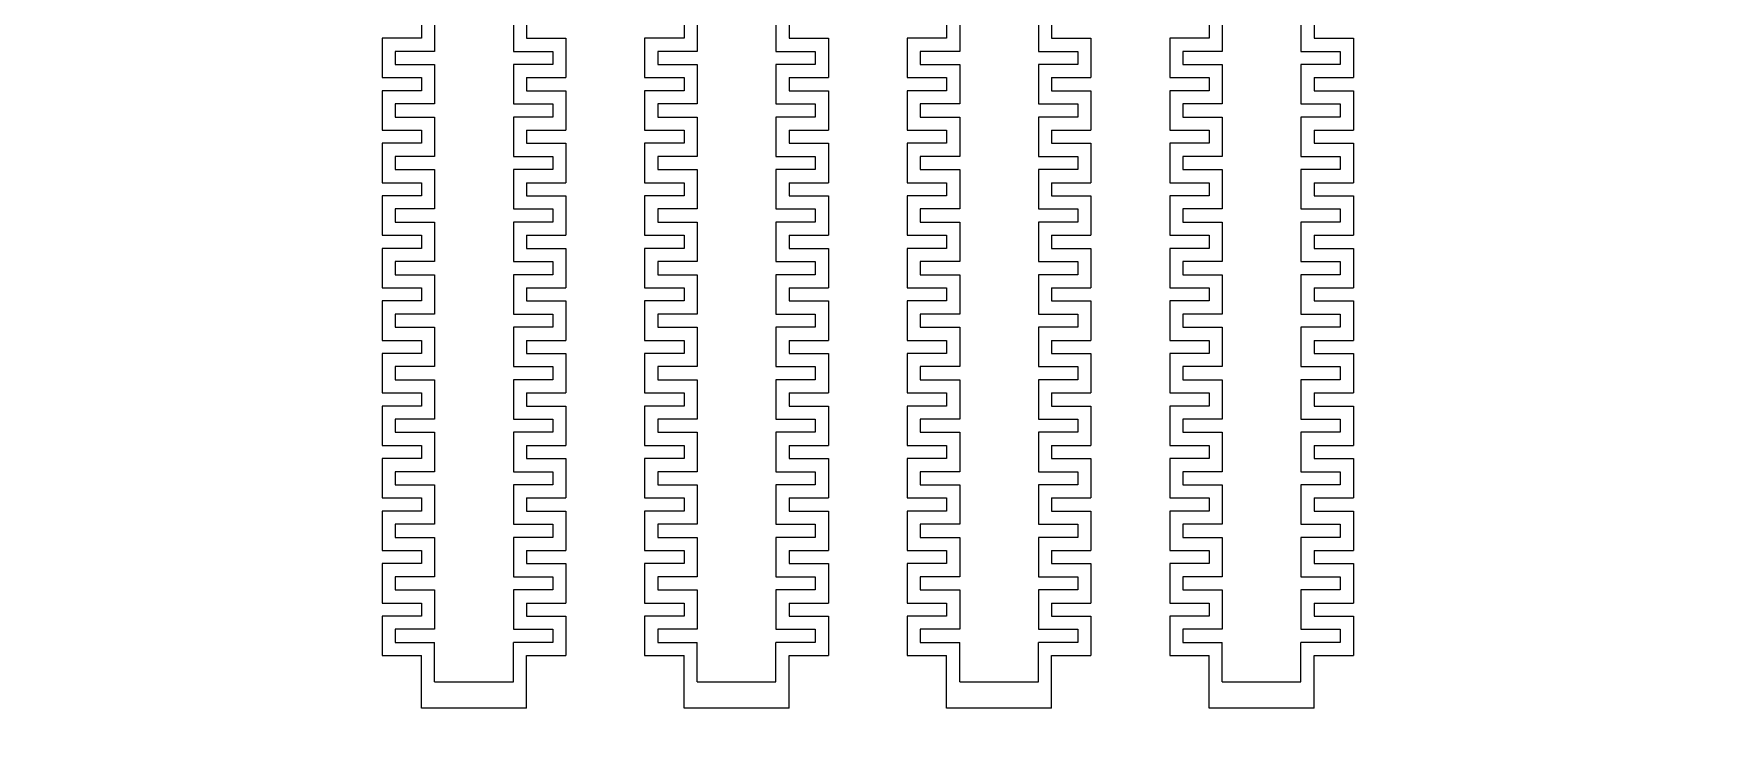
# Model space of a CAD drawing. Header units: millimetres. Extents: x -15719 to 274281, y 25504 to 323346.
# Drawn here: x 242422 to 245631, y 173966 to 175317 of the extents above; entities that cross this region are included whole.
import ezdxf

# ---------------------------------------------------------------- set-up
doc = ezdxf.new("R2010")
doc.units = ezdxf.units.MM
doc.layers.add('CLEAR', color=140, linetype='Continuous')
doc.layers.add('OPAQUE', color=10, linetype='Continuous')

msp = doc.modelspace()

# ---------------------------------------------------------------- linework, layer by layer
at = {"layer": 'CLEAR'}
for p, q in [((243161, 175333), (243161, 175308)), ((243186, 175358), (243186, 175283)), ((243336, 175358), (243336, 175283)), ((243361, 175333), (243361, 175308)), ((243661, 175333), (243661, 175308)), ((243686, 175358), (243686, 175283)), ((243836, 175358), (243836, 175283)), ((243861, 175333), (243861, 175308)), ((244161, 175333), (244161, 175308)), ((244186, 175358), (244186, 175283)), ((244336, 175358), (244336, 175283)), ((244361, 175333), (244361, 175308)), ((244661, 175333), (244661, 175308)), ((244686, 175358), (244686, 175283)), ((244836, 175358), (244836, 175283)), ((244861, 175333), (244861, 175308)), ((243161, 175308), (243086, 175308)), ((243086, 175308), (243086, 175233)), ((243361, 175308), (243436, 175308)), ((243436, 175308), (243436, 175233)), ((243661, 175308), (243586, 175308)), ((243586, 175308), (243586, 175233)), ((243861, 175308), (243936, 175308)), ((243936, 175308), (243936, 175233)), ((244161, 175308), (244086, 175308)), ((244086, 175308), (244086, 175233)), ((244361, 175308), (244436, 175308)), ((244436, 175308), (244436, 175233)), ((244661, 175308), (244586, 175308)), ((244586, 175308), (244586, 175233)), ((244861, 175308), (244936, 175308)), ((244936, 175308), (244936, 175233)), ((243186, 175283), (243111, 175283)), ((243111, 175283), (243111, 175258)), ((243336, 175283), (243411, 175283)), ((243411, 175283), (243411, 175258)), ((243686, 175283), (243611, 175283)), ((243611, 175283), (243611, 175258)), ((243836, 175283), (243911, 175283)), ((243911, 175283), (243911, 175258)), ((244186, 175283), (244111, 175283)), ((244111, 175283), (244111, 175258)), ((244336, 175283), (244411, 175283)), ((244411, 175283), (244411, 175258)), ((244686, 175283), (244611, 175283)), ((244611, 175283), (244611, 175258)), ((244836, 175283), (244911, 175283)), ((244911, 175283), (244911, 175258)), ((243086, 175233), (243161, 175233)), ((243111, 175258), (243186, 175258)), ((243161, 175233), (243161, 175208)), ((243186, 175258), (243186, 175183)), ((243411, 175258), (243336, 175258)), ((243336, 175258), (243336, 175183)), ((243361, 175233), (243436, 175233)), ((243361, 175233), (243361, 175208)), ((243586, 175233), (243661, 175233)), ((243611, 175258), (243686, 175258)), ((243661, 175233), (243661, 175208)), ((243686, 175258), (243686, 175183)), ((243911, 175258), (243836, 175258)), ((243836, 175258), (243836, 175183)), ((243861, 175233), (243936, 175233)), ((243861, 175233), (243861, 175208)), ((244086, 175233), (244161, 175233)), ((244111, 175258), (244186, 175258)), ((244161, 175233), (244161, 175208)), ((244186, 175258), (244186, 175183)), ((244411, 175258), (244336, 175258)), ((244336, 175258), (244336, 175183)), ((244361, 175233), (244436, 175233)), ((244361, 175233), (244361, 175208)), ((244586, 175233), (244661, 175233)), ((244611, 175258), (244686, 175258)), ((244661, 175233), (244661, 175208)), ((244686, 175258), (244686, 175183)), ((244911, 175258), (244836, 175258)), ((244836, 175258), (244836, 175183)), ((244861, 175233), (244936, 175233)), ((244861, 175233), (244861, 175208)), ((243161, 175208), (243086, 175208)), ((243086, 175208), (243086, 175133)), ((243361, 175208), (243436, 175208)), ((243436, 175208), (243436, 175133)), ((243661, 175208), (243586, 175208)), ((243586, 175208), (243586, 175133)), ((243861, 175208), (243936, 175208)), ((243936, 175208), (243936, 175133)), ((244161, 175208), (244086, 175208)), ((244086, 175208), (244086, 175133)), ((244361, 175208), (244436, 175208)), ((244436, 175208), (244436, 175133)), ((244661, 175208), (244586, 175208)), ((244586, 175208), (244586, 175133)), ((244861, 175208), (244936, 175208)), ((244936, 175208), (244936, 175133)), ((243186, 175183), (243111, 175183)), ((243111, 175183), (243111, 175158)), ((243336, 175183), (243411, 175183)), ((243411, 175183), (243411, 175158)), ((243686, 175183), (243611, 175183)), ((243611, 175183), (243611, 175158)), ((243836, 175183), (243911, 175183)), ((243911, 175183), (243911, 175158)), ((244186, 175183), (244111, 175183)), ((244111, 175183), (244111, 175158)), ((244336, 175183), (244411, 175183)), ((244411, 175183), (244411, 175158)), ((244686, 175183), (244611, 175183)), ((244611, 175183), (244611, 175158)), ((244836, 175183), (244911, 175183)), ((244911, 175183), (244911, 175158)), ((243111, 175158), (243186, 175158)), ((243186, 175158), (243186, 175083)), ((243411, 175158), (243336, 175158)), ((243336, 175158), (243336, 175083)), ((243611, 175158), (243686, 175158)), ((243686, 175158), (243686, 175083)), ((243911, 175158), (243836, 175158)), ((243836, 175158), (243836, 175083)), ((244111, 175158), (244186, 175158)), ((244186, 175158), (244186, 175083)), ((244411, 175158), (244336, 175158)), ((244336, 175158), (244336, 175083)), ((244611, 175158), (244686, 175158)), ((244686, 175158), (244686, 175083)), ((244911, 175158), (244836, 175158)), ((244836, 175158), (244836, 175083)), ((243086, 175133), (243161, 175133)), ((243161, 175108), (243086, 175108)), ((243086, 175108), (243086, 175033)), ((243161, 175133), (243161, 175108)), ((243361, 175133), (243436, 175133)), ((243361, 175133), (243361, 175108)), ((243361, 175108), (243436, 175108)), ((243436, 175108), (243436, 175033)), ((243586, 175133), (243661, 175133)), ((243661, 175108), (243586, 175108)), ((243586, 175108), (243586, 175033)), ((243661, 175133), (243661, 175108)), ((243861, 175133), (243936, 175133)), ((243861, 175133), (243861, 175108)), ((243861, 175108), (243936, 175108)), ((243936, 175108), (243936, 175033)), ((244086, 175133), (244161, 175133)), ((244161, 175108), (244086, 175108)), ((244086, 175108), (244086, 175033)), ((244161, 175133), (244161, 175108)), ((244361, 175133), (244436, 175133)), ((244361, 175133), (244361, 175108)), ((244361, 175108), (244436, 175108)), ((244436, 175108), (244436, 175033)), ((244586, 175133), (244661, 175133)), ((244661, 175108), (244586, 175108)), ((244586, 175108), (244586, 175033)), ((244661, 175133), (244661, 175108)), ((244861, 175133), (244936, 175133)), ((244861, 175133), (244861, 175108)), ((244861, 175108), (244936, 175108)), ((244936, 175108), (244936, 175033)), ((243186, 175083), (243111, 175083)), ((243111, 175083), (243111, 175058)), ((243336, 175083), (243411, 175083)), ((243411, 175083), (243411, 175058)), ((243686, 175083), (243611, 175083)), ((243611, 175083), (243611, 175058)), ((243836, 175083), (243911, 175083)), ((243911, 175083), (243911, 175058)), ((244186, 175083), (244111, 175083)), ((244111, 175083), (244111, 175058)), ((244336, 175083), (244411, 175083)), ((244411, 175083), (244411, 175058)), ((244686, 175083), (244611, 175083)), ((244611, 175083), (244611, 175058)), ((244836, 175083), (244911, 175083)), ((244911, 175083), (244911, 175058)), ((243111, 175058), (243186, 175058)), ((243186, 175058), (243186, 174983)), ((243411, 175058), (243336, 175058)), ((243336, 175058), (243336, 174983)), ((243611, 175058), (243686, 175058)), ((243686, 175058), (243686, 174983)), ((243911, 175058), (243836, 175058)), ((243836, 175058), (243836, 174983)), ((244111, 175058), (244186, 175058)), ((244186, 175058), (244186, 174983)), ((244411, 175058), (244336, 175058)), ((244336, 175058), (244336, 174983)), ((244611, 175058), (244686, 175058)), ((244686, 175058), (244686, 174983)), ((244911, 175058), (244836, 175058)), ((244836, 175058), (244836, 174983)), ((243086, 175033), (243161, 175033)), ((243161, 175008), (243086, 175008)), ((243086, 175008), (243086, 174933)), ((243161, 175033), (243161, 175008)), ((243361, 175033), (243436, 175033)), ((243361, 175033), (243361, 175008)), ((243361, 175008), (243436, 175008)), ((243436, 175008), (243436, 174933)), ((243586, 175033), (243661, 175033)), ((243661, 175008), (243586, 175008)), ((243586, 175008), (243586, 174933)), ((243661, 175033), (243661, 175008)), ((243861, 175033), (243936, 175033)), ((243861, 175033), (243861, 175008)), ((243861, 175008), (243936, 175008)), ((243936, 175008), (243936, 174933)), ((244086, 175033), (244161, 175033)), ((244161, 175008), (244086, 175008)), ((244086, 175008), (244086, 174933)), ((244161, 175033), (244161, 175008)), ((244361, 175033), (244436, 175033)), ((244361, 175033), (244361, 175008)), ((244361, 175008), (244436, 175008)), ((244436, 175008), (244436, 174933)), ((244586, 175033), (244661, 175033)), ((244661, 175008), (244586, 175008)), ((244586, 175008), (244586, 174933)), ((244661, 175033), (244661, 175008)), ((244861, 175033), (244936, 175033)), ((244861, 175033), (244861, 175008)), ((244861, 175008), (244936, 175008)), ((244936, 175008), (244936, 174933)), ((243186, 174983), (243111, 174983)), ((243111, 174983), (243111, 174958)), ((243336, 174983), (243411, 174983)), ((243411, 174983), (243411, 174958)), ((243686, 174983), (243611, 174983)), ((243611, 174983), (243611, 174958)), ((243836, 174983), (243911, 174983)), ((243911, 174983), (243911, 174958)), ((244186, 174983), (244111, 174983)), ((244111, 174983), (244111, 174958)), ((244336, 174983), (244411, 174983)), ((244411, 174983), (244411, 174958)), ((244686, 174983), (244611, 174983)), ((244611, 174983), (244611, 174958)), ((244836, 174983), (244911, 174983)), ((244911, 174983), (244911, 174958)), ((243111, 174958), (243186, 174958)), ((243186, 174958), (243186, 174883)), ((243411, 174958), (243336, 174958)), ((243336, 174958), (243336, 174883)), ((243611, 174958), (243686, 174958)), ((243686, 174958), (243686, 174883)), ((243911, 174958), (243836, 174958)), ((243836, 174958), (243836, 174883)), ((244111, 174958), (244186, 174958)), ((244186, 174958), (244186, 174883)), ((244411, 174958), (244336, 174958)), ((244336, 174958), (244336, 174883)), ((244611, 174958), (244686, 174958)), ((244686, 174958), (244686, 174883)), ((244911, 174958), (244836, 174958)), ((244836, 174958), (244836, 174883)), ((243086, 174933), (243161, 174933)), ((243161, 174933), (243161, 174908)), ((243361, 174933), (243436, 174933)), ((243361, 174933), (243361, 174908)), ((243586, 174933), (243661, 174933)), ((243661, 174933), (243661, 174908)), ((243861, 174933), (243936, 174933)), ((243861, 174933), (243861, 174908)), ((244086, 174933), (244161, 174933)), ((244161, 174933), (244161, 174908)), ((244361, 174933), (244436, 174933)), ((244361, 174933), (244361, 174908)), ((244586, 174933), (244661, 174933)), ((244661, 174933), (244661, 174908)), ((244861, 174933), (244936, 174933)), ((244861, 174933), (244861, 174908)), ((243161, 174908), (243086, 174908)), ((243086, 174908), (243086, 174833)), ((243186, 174883), (243111, 174883)), ((243111, 174883), (243111, 174858)), ((243336, 174883), (243411, 174883)), ((243361, 174908), (243436, 174908)), ((243411, 174883), (243411, 174858)), ((243436, 174908), (243436, 174833)), ((243661, 174908), (243586, 174908)), ((243586, 174908), (243586, 174833)), ((243686, 174883), (243611, 174883)), ((243611, 174883), (243611, 174858)), ((243836, 174883), (243911, 174883)), ((243861, 174908), (243936, 174908)), ((243911, 174883), (243911, 174858)), ((243936, 174908), (243936, 174833)), ((244161, 174908), (244086, 174908)), ((244086, 174908), (244086, 174833)), ((244186, 174883), (244111, 174883)), ((244111, 174883), (244111, 174858)), ((244336, 174883), (244411, 174883)), ((244361, 174908), (244436, 174908)), ((244411, 174883), (244411, 174858)), ((244436, 174908), (244436, 174833)), ((244661, 174908), (244586, 174908)), ((244586, 174908), (244586, 174833)), ((244686, 174883), (244611, 174883)), ((244611, 174883), (244611, 174858)), ((244836, 174883), (244911, 174883)), ((244861, 174908), (244936, 174908)), ((244911, 174883), (244911, 174858)), ((244936, 174908), (244936, 174833)), ((243111, 174858), (243186, 174858)), ((243186, 174858), (243186, 174783)), ((243411, 174858), (243336, 174858)), ((243336, 174858), (243336, 174783)), ((243611, 174858), (243686, 174858)), ((243686, 174858), (243686, 174783)), ((243911, 174858), (243836, 174858)), ((243836, 174858), (243836, 174783)), ((244111, 174858), (244186, 174858)), ((244186, 174858), (244186, 174783)), ((244411, 174858), (244336, 174858)), ((244336, 174858), (244336, 174783)), ((244611, 174858), (244686, 174858)), ((244686, 174858), (244686, 174783)), ((244911, 174858), (244836, 174858)), ((244836, 174858), (244836, 174783)), ((243086, 174833), (243161, 174833)), ((243161, 174833), (243161, 174808)), ((243361, 174833), (243436, 174833)), ((243361, 174833), (243361, 174808)), ((243586, 174833), (243661, 174833)), ((243661, 174833), (243661, 174808)), ((243861, 174833), (243936, 174833)), ((243861, 174833), (243861, 174808)), ((244086, 174833), (244161, 174833)), ((244161, 174833), (244161, 174808)), ((244361, 174833), (244436, 174833)), ((244361, 174833), (244361, 174808)), ((244586, 174833), (244661, 174833)), ((244661, 174833), (244661, 174808)), ((244861, 174833), (244936, 174833)), ((244861, 174833), (244861, 174808)), ((243161, 174808), (243086, 174808)), ((243086, 174808), (243086, 174733)), ((243186, 174783), (243111, 174783)), ((243111, 174783), (243111, 174758)), ((243336, 174783), (243411, 174783)), ((243361, 174808), (243436, 174808)), ((243411, 174783), (243411, 174758)), ((243436, 174808), (243436, 174733)), ((243661, 174808), (243586, 174808)), ((243586, 174808), (243586, 174733)), ((243686, 174783), (243611, 174783)), ((243611, 174783), (243611, 174758)), ((243836, 174783), (243911, 174783)), ((243861, 174808), (243936, 174808)), ((243911, 174783), (243911, 174758)), ((243936, 174808), (243936, 174733)), ((244161, 174808), (244086, 174808)), ((244086, 174808), (244086, 174733)), ((244186, 174783), (244111, 174783)), ((244111, 174783), (244111, 174758)), ((244336, 174783), (244411, 174783)), ((244361, 174808), (244436, 174808)), ((244411, 174783), (244411, 174758)), ((244436, 174808), (244436, 174733)), ((244661, 174808), (244586, 174808)), ((244586, 174808), (244586, 174733)), ((244686, 174783), (244611, 174783)), ((244611, 174783), (244611, 174758)), ((244836, 174783), (244911, 174783)), ((244861, 174808), (244936, 174808)), ((244911, 174783), (244911, 174758)), ((244936, 174808), (244936, 174733)), ((243111, 174758), (243186, 174758)), ((243186, 174758), (243186, 174683)), ((243411, 174758), (243336, 174758)), ((243336, 174758), (243336, 174683)), ((243611, 174758), (243686, 174758)), ((243686, 174758), (243686, 174683)), ((243911, 174758), (243836, 174758)), ((243836, 174758), (243836, 174683)), ((244111, 174758), (244186, 174758)), ((244186, 174758), (244186, 174683)), ((244411, 174758), (244336, 174758)), ((244336, 174758), (244336, 174683)), ((244611, 174758), (244686, 174758)), ((244686, 174758), (244686, 174683)), ((244911, 174758), (244836, 174758)), ((244836, 174758), (244836, 174683)), ((243086, 174733), (243161, 174733)), ((243161, 174733), (243161, 174708)), ((243361, 174733), (243436, 174733)), ((243361, 174733), (243361, 174708)), ((243586, 174733), (243661, 174733)), ((243661, 174733), (243661, 174708)), ((243861, 174733), (243936, 174733)), ((243861, 174733), (243861, 174708)), ((244086, 174733), (244161, 174733)), ((244161, 174733), (244161, 174708)), ((244361, 174733), (244436, 174733)), ((244361, 174733), (244361, 174708)), ((244586, 174733), (244661, 174733)), ((244661, 174733), (244661, 174708)), ((244861, 174733), (244936, 174733)), ((244861, 174733), (244861, 174708)), ((243161, 174708), (243086, 174708)), ((243086, 174708), (243086, 174633)), ((243361, 174708), (243436, 174708)), ((243436, 174708), (243436, 174633)), ((243661, 174708), (243586, 174708)), ((243586, 174708), (243586, 174633)), ((243861, 174708), (243936, 174708)), ((243936, 174708), (243936, 174633)), ((244161, 174708), (244086, 174708)), ((244086, 174708), (244086, 174633)), ((244361, 174708), (244436, 174708)), ((244436, 174708), (244436, 174633)), ((244661, 174708), (244586, 174708)), ((244586, 174708), (244586, 174633)), ((244861, 174708), (244936, 174708)), ((244936, 174708), (244936, 174633)), ((243186, 174683), (243111, 174683)), ((243111, 174683), (243111, 174658)), ((243111, 174658), (243186, 174658)), ((243186, 174658), (243186, 174583)), ((243336, 174683), (243411, 174683)), ((243411, 174658), (243336, 174658)), ((243336, 174658), (243336, 174583)), ((243411, 174683), (243411, 174658)), ((243686, 174683), (243611, 174683)), ((243611, 174683), (243611, 174658)), ((243611, 174658), (243686, 174658)), ((243686, 174658), (243686, 174583)), ((243836, 174683), (243911, 174683)), ((243911, 174658), (243836, 174658)), ((243836, 174658), (243836, 174583)), ((243911, 174683), (243911, 174658)), ((244186, 174683), (244111, 174683)), ((244111, 174683), (244111, 174658)), ((244111, 174658), (244186, 174658)), ((244186, 174658), (244186, 174583)), ((244336, 174683), (244411, 174683)), ((244411, 174658), (244336, 174658)), ((244336, 174658), (244336, 174583)), ((244411, 174683), (244411, 174658)), ((244686, 174683), (244611, 174683)), ((244611, 174683), (244611, 174658)), ((244611, 174658), (244686, 174658)), ((244686, 174658), (244686, 174583)), ((244836, 174683), (244911, 174683)), ((244911, 174658), (244836, 174658)), ((244836, 174658), (244836, 174583)), ((244911, 174683), (244911, 174658)), ((243086, 174633), (243161, 174633)), ((243161, 174633), (243161, 174608)), ((243361, 174633), (243436, 174633)), ((243361, 174633), (243361, 174608)), ((243586, 174633), (243661, 174633)), ((243661, 174633), (243661, 174608)), ((243861, 174633), (243936, 174633)), ((243861, 174633), (243861, 174608)), ((244086, 174633), (244161, 174633)), ((244161, 174633), (244161, 174608)), ((244361, 174633), (244436, 174633)), ((244361, 174633), (244361, 174608)), ((244586, 174633), (244661, 174633)), ((244661, 174633), (244661, 174608)), ((244861, 174633), (244936, 174633)), ((244861, 174633), (244861, 174608)), ((243161, 174608), (243086, 174608)), ((243086, 174608), (243086, 174533)), ((243361, 174608), (243436, 174608)), ((243436, 174608), (243436, 174533)), ((243661, 174608), (243586, 174608)), ((243586, 174608), (243586, 174533)), ((243861, 174608), (243936, 174608)), ((243936, 174608), (243936, 174533)), ((244161, 174608), (244086, 174608)), ((244086, 174608), (244086, 174533)), ((244361, 174608), (244436, 174608)), ((244436, 174608), (244436, 174533)), ((244661, 174608), (244586, 174608)), ((244586, 174608), (244586, 174533)), ((244861, 174608), (244936, 174608)), ((244936, 174608), (244936, 174533)), ((243186, 174583), (243111, 174583)), ((243111, 174583), (243111, 174558)), ((243111, 174558), (243186, 174558)), ((243186, 174558), (243186, 174483)), ((243336, 174583), (243411, 174583)), ((243411, 174558), (243336, 174558)), ((243336, 174558), (243336, 174483)), ((243411, 174583), (243411, 174558)), ((243686, 174583), (243611, 174583)), ((243611, 174583), (243611, 174558)), ((243611, 174558), (243686, 174558)), ((243686, 174558), (243686, 174483)), ((243836, 174583), (243911, 174583)), ((243911, 174558), (243836, 174558)), ((243836, 174558), (243836, 174483)), ((243911, 174583), (243911, 174558)), ((244186, 174583), (244111, 174583)), ((244111, 174583), (244111, 174558)), ((244111, 174558), (244186, 174558)), ((244186, 174558), (244186, 174483)), ((244336, 174583), (244411, 174583)), ((244411, 174558), (244336, 174558)), ((244336, 174558), (244336, 174483)), ((244411, 174583), (244411, 174558)), ((244686, 174583), (244611, 174583)), ((244611, 174583), (244611, 174558)), ((244611, 174558), (244686, 174558)), ((244686, 174558), (244686, 174483)), ((244836, 174583), (244911, 174583)), ((244911, 174558), (244836, 174558)), ((244836, 174558), (244836, 174483)), ((244911, 174583), (244911, 174558)), ((243086, 174533), (243161, 174533)), ((243161, 174533), (243161, 174508)), ((243361, 174533), (243436, 174533)), ((243361, 174533), (243361, 174508)), ((243586, 174533), (243661, 174533)), ((243661, 174533), (243661, 174508)), ((243861, 174533), (243936, 174533)), ((243861, 174533), (243861, 174508)), ((244086, 174533), (244161, 174533)), ((244161, 174533), (244161, 174508)), ((244361, 174533), (244436, 174533)), ((244361, 174533), (244361, 174508)), ((244586, 174533), (244661, 174533)), ((244661, 174533), (244661, 174508)), ((244861, 174533), (244936, 174533)), ((244861, 174533), (244861, 174508)), ((243161, 174508), (243086, 174508)), ((243086, 174508), (243086, 174433)), ((243361, 174508), (243436, 174508)), ((243436, 174508), (243436, 174433)), ((243661, 174508), (243586, 174508)), ((243586, 174508), (243586, 174433)), ((243861, 174508), (243936, 174508)), ((243936, 174508), (243936, 174433)), ((244161, 174508), (244086, 174508)), ((244086, 174508), (244086, 174433)), ((244361, 174508), (244436, 174508)), ((244436, 174508), (244436, 174433)), ((244661, 174508), (244586, 174508)), ((244586, 174508), (244586, 174433)), ((244861, 174508), (244936, 174508)), ((244936, 174508), (244936, 174433)), ((243186, 174483), (243111, 174483)), ((243111, 174483), (243111, 174458)), ((243336, 174483), (243411, 174483)), ((243411, 174483), (243411, 174458)), ((243686, 174483), (243611, 174483)), ((243611, 174483), (243611, 174458)), ((243836, 174483), (243911, 174483)), ((243911, 174483), (243911, 174458)), ((244186, 174483), (244111, 174483)), ((244111, 174483), (244111, 174458)), ((244336, 174483), (244411, 174483)), ((244411, 174483), (244411, 174458)), ((244686, 174483), (244611, 174483)), ((244611, 174483), (244611, 174458)), ((244836, 174483), (244911, 174483)), ((244911, 174483), (244911, 174458)), ((243086, 174433), (243161, 174433)), ((243111, 174458), (243186, 174458)), ((243161, 174433), (243161, 174408)), ((243186, 174458), (243186, 174383)), ((243411, 174458), (243336, 174458)), ((243336, 174458), (243336, 174383)), ((243361, 174433), (243436, 174433)), ((243361, 174433), (243361, 174408)), ((243586, 174433), (243661, 174433)), ((243611, 174458), (243686, 174458)), ((243661, 174433), (243661, 174408)), ((243686, 174458), (243686, 174383)), ((243911, 174458), (243836, 174458)), ((243836, 174458), (243836, 174383)), ((243861, 174433), (243936, 174433)), ((243861, 174433), (243861, 174408)), ((244086, 174433), (244161, 174433)), ((244111, 174458), (244186, 174458)), ((244161, 174433), (244161, 174408)), ((244186, 174458), (244186, 174383)), ((244411, 174458), (244336, 174458)), ((244336, 174458), (244336, 174383)), ((244361, 174433), (244436, 174433)), ((244361, 174433), (244361, 174408)), ((244586, 174433), (244661, 174433)), ((244611, 174458), (244686, 174458)), ((244661, 174433), (244661, 174408)), ((244686, 174458), (244686, 174383)), ((244911, 174458), (244836, 174458)), ((244836, 174458), (244836, 174383)), ((244861, 174433), (244936, 174433)), ((244861, 174433), (244861, 174408)), ((243161, 174408), (243086, 174408)), ((243086, 174408), (243086, 174333)), ((243361, 174408), (243436, 174408)), ((243436, 174408), (243436, 174333)), ((243661, 174408), (243586, 174408)), ((243586, 174408), (243586, 174333)), ((243861, 174408), (243936, 174408)), ((243936, 174408), (243936, 174333)), ((244161, 174408), (244086, 174408)), ((244086, 174408), (244086, 174333)), ((244361, 174408), (244436, 174408)), ((244436, 174408), (244436, 174333)), ((244661, 174408), (244586, 174408)), ((244586, 174408), (244586, 174333)), ((244861, 174408), (244936, 174408)), ((244936, 174408), (244936, 174333)), ((243186, 174383), (243111, 174383)), ((243111, 174383), (243111, 174358)), ((243336, 174383), (243411, 174383)), ((243411, 174383), (243411, 174358)), ((243686, 174383), (243611, 174383)), ((243611, 174383), (243611, 174358)), ((243836, 174383), (243911, 174383)), ((243911, 174383), (243911, 174358)), ((244186, 174383), (244111, 174383)), ((244111, 174383), (244111, 174358)), ((244336, 174383), (244411, 174383)), ((244411, 174383), (244411, 174358)), ((244686, 174383), (244611, 174383)), ((244611, 174383), (244611, 174358)), ((244836, 174383), (244911, 174383)), ((244911, 174383), (244911, 174358)), ((243086, 174333), (243161, 174333)), ((243111, 174358), (243186, 174358)), ((243161, 174333), (243161, 174308)), ((243186, 174358), (243186, 174283)), ((243411, 174358), (243336, 174358)), ((243336, 174358), (243336, 174283)), ((243361, 174333), (243436, 174333)), ((243361, 174333), (243361, 174308)), ((243586, 174333), (243661, 174333)), ((243611, 174358), (243686, 174358)), ((243661, 174333), (243661, 174308)), ((243686, 174358), (243686, 174283)), ((243911, 174358), (243836, 174358)), ((243836, 174358), (243836, 174283)), ((243861, 174333), (243936, 174333)), ((243861, 174333), (243861, 174308)), ((244086, 174333), (244161, 174333)), ((244111, 174358), (244186, 174358)), ((244161, 174333), (244161, 174308)), ((244186, 174358), (244186, 174283)), ((244411, 174358), (244336, 174358)), ((244336, 174358), (244336, 174283)), ((244361, 174333), (244436, 174333)), ((244361, 174333), (244361, 174308)), ((244586, 174333), (244661, 174333)), ((244611, 174358), (244686, 174358)), ((244661, 174333), (244661, 174308)), ((244686, 174358), (244686, 174283)), ((244911, 174358), (244836, 174358)), ((244836, 174358), (244836, 174283)), ((244861, 174333), (244936, 174333)), ((244861, 174333), (244861, 174308)), ((243161, 174308), (243086, 174308)), ((243086, 174308), (243086, 174233)), ((243361, 174308), (243436, 174308)), ((243436, 174308), (243436, 174233)), ((243661, 174308), (243586, 174308)), ((243586, 174308), (243586, 174233)), ((243861, 174308), (243936, 174308)), ((243936, 174308), (243936, 174233)), ((244161, 174308), (244086, 174308)), ((244086, 174308), (244086, 174233)), ((244361, 174308), (244436, 174308)), ((244436, 174308), (244436, 174233)), ((244661, 174308), (244586, 174308)), ((244586, 174308), (244586, 174233)), ((244861, 174308), (244936, 174308)), ((244936, 174308), (244936, 174233)), ((243186, 174283), (243111, 174283)), ((243111, 174283), (243111, 174258)), ((243336, 174283), (243411, 174283)), ((243411, 174283), (243411, 174258)), ((243686, 174283), (243611, 174283)), ((243611, 174283), (243611, 174258)), ((243836, 174283), (243911, 174283)), ((243911, 174283), (243911, 174258)), ((244186, 174283), (244111, 174283)), ((244111, 174283), (244111, 174258)), ((244336, 174283), (244411, 174283)), ((244411, 174283), (244411, 174258)), ((244686, 174283), (244611, 174283)), ((244611, 174283), (244611, 174258)), ((244836, 174283), (244911, 174283)), ((244911, 174283), (244911, 174258)), ((243111, 174258), (243186, 174258)), ((243186, 174258), (243186, 174183)), ((243411, 174258), (243336, 174258)), ((243336, 174258), (243336, 174183)), ((243611, 174258), (243686, 174258)), ((243686, 174258), (243686, 174183)), ((243911, 174258), (243836, 174258)), ((243836, 174258), (243836, 174183)), ((244111, 174258), (244186, 174258)), ((244186, 174258), (244186, 174183)), ((244411, 174258), (244336, 174258)), ((244336, 174258), (244336, 174183)), ((244611, 174258), (244686, 174258)), ((244686, 174258), (244686, 174183)), ((244911, 174258), (244836, 174258)), ((244836, 174258), (244836, 174183)), ((243086, 174233), (243161, 174233)), ((243161, 174208), (243086, 174208)), ((243086, 174208), (243086, 174133)), ((243161, 174233), (243161, 174208)), ((243361, 174233), (243436, 174233)), ((243361, 174233), (243361, 174208)), ((243361, 174208), (243436, 174208)), ((243436, 174208), (243436, 174133)), ((243586, 174233), (243661, 174233)), ((243661, 174208), (243586, 174208)), ((243586, 174208), (243586, 174133)), ((243661, 174233), (243661, 174208)), ((243861, 174233), (243936, 174233)), ((243861, 174233), (243861, 174208)), ((243861, 174208), (243936, 174208)), ((243936, 174208), (243936, 174133)), ((244086, 174233), (244161, 174233)), ((244161, 174208), (244086, 174208)), ((244086, 174208), (244086, 174133)), ((244161, 174233), (244161, 174208)), ((244361, 174233), (244436, 174233)), ((244361, 174233), (244361, 174208)), ((244361, 174208), (244436, 174208)), ((244436, 174208), (244436, 174133)), ((244586, 174233), (244661, 174233)), ((244661, 174208), (244586, 174208)), ((244586, 174208), (244586, 174133)), ((244661, 174233), (244661, 174208)), ((244861, 174233), (244936, 174233)), ((244861, 174233), (244861, 174208)), ((244861, 174208), (244936, 174208)), ((244936, 174208), (244936, 174133)), ((243186, 174183), (243111, 174183)), ((243111, 174183), (243111, 174158)), ((243336, 174183), (243411, 174183)), ((243411, 174183), (243411, 174158)), ((243686, 174183), (243611, 174183)), ((243611, 174183), (243611, 174158)), ((243836, 174183), (243911, 174183)), ((243911, 174183), (243911, 174158)), ((244186, 174183), (244111, 174183)), ((244111, 174183), (244111, 174158)), ((244336, 174183), (244411, 174183)), ((244411, 174183), (244411, 174158)), ((244686, 174183), (244611, 174183)), ((244611, 174183), (244611, 174158)), ((244836, 174183), (244911, 174183)), ((244911, 174183), (244911, 174158)), ((243111, 174158), (243186, 174158)), ((243186, 174083), (243186, 174158)), ((243336, 174083), (243336, 174158)), ((243411, 174158), (243336, 174158)), ((243611, 174158), (243686, 174158)), ((243686, 174083), (243686, 174158)), ((243836, 174083), (243836, 174158)), ((243911, 174158), (243836, 174158)), ((244111, 174158), (244186, 174158)), ((244186, 174083), (244186, 174158)), ((244336, 174083), (244336, 174158)), ((244411, 174158), (244336, 174158)), ((244611, 174158), (244686, 174158)), ((244686, 174083), (244686, 174158)), ((244836, 174083), (244836, 174158)), ((244911, 174158), (244836, 174158)), ((243086, 174133), (243161, 174133)), ((243161, 174033), (243161, 174133)), ((243361, 174033), (243361, 174133)), ((243361, 174133), (243436, 174133)), ((243586, 174133), (243661, 174133)), ((243661, 174033), (243661, 174133)), ((243861, 174033), (243861, 174133)), ((243861, 174133), (243936, 174133)), ((244086, 174133), (244161, 174133)), ((244161, 174033), (244161, 174133)), ((244361, 174033), (244361, 174133)), ((244361, 174133), (244436, 174133)), ((244586, 174133), (244661, 174133)), ((244661, 174033), (244661, 174133)), ((244861, 174033), (244861, 174133)), ((244861, 174133), (244936, 174133)), ((243186, 174083), (243336, 174083)), ((243686, 174083), (243836, 174083)), ((244186, 174083), (244336, 174083)), ((244686, 174083), (244836, 174083)), ((243361, 174033), (243161, 174033)), ((243861, 174033), (243661, 174033)), ((244361, 174033), (244161, 174033)), ((244861, 174033), (244661, 174033))]:
    msp.add_line(p, q, dxfattribs=at)
at = {"layer": 'OPAQUE'}
msp.add_circle((249281, 183345.5), 25000, dxfattribs=at)

doc.saveas('drawing.dxf')
